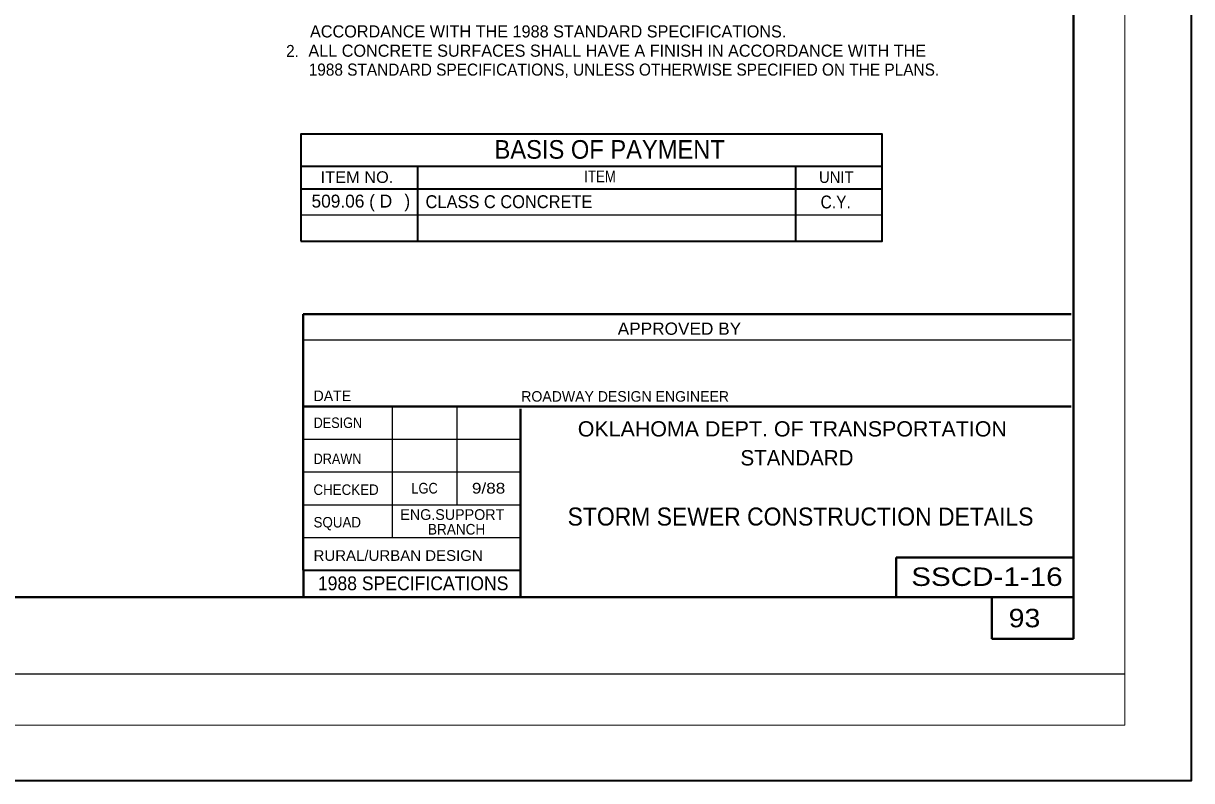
# Model space of a CAD drawing. Extents: x 570 to 607.1, y 62.1 to 89.4.
# Drawn here: x 595.74 to 607.13, y 62.07 to 69.46 of the extents above; entities that cross this region are included whole.
import ezdxf

# ---------------------------------------------------------------- set-up
doc = ezdxf.new("R2010")
doc.units = 0
doc.header["$LTSCALE"] = 0.045
for name, color, linetype, lineweight in [('1', 7, 'Continuous', 13), ('25', 7, 'Continuous', 40), ('26', 7, 'Continuous', 35)]:
    doc.layers.add(name, color=color, linetype=linetype, lineweight=lineweight)
doc.layers.add('60', color=7, linetype='Continuous')

msp = doc.modelspace()

# ---------------------------------------------------------------- linework, layer by layer
at = {"layer": '1'}
for p, q in [((606.48375, 62.60883), (606.48375, 85.60708)), ((570.48642, 62.60883), (606.48375, 62.60883))]:
    msp.add_line(p, q, dxfattribs=at)
at = {"layer": '1', "lineweight": 40}
for p, q in [((605.98375, 63.85875), (605.98375, 84.35725)), ((573.48617, 63.85875), (605.98375, 63.85875))]:
    msp.add_line(p, q, dxfattribs=at)
at = {"layer": '1', "lineweight": 25}
msp.add_line((571.98633, 63.10883), (606.48375, 63.10883), dxfattribs=at)
at = {"layer": '1', "lineweight": 35}
msp.add_lwpolyline([(570.03283, 62.06825), (607.13467, 62.06825), (607.13467, 89.4175), (570.03283, 89.4175)], close=True, dxfattribs=at)
at = {"layer": '25'}
for p, q in [((598.47058, 66.61808), (598.47058, 64.12183)), ((605.9595, 66.61808), (598.47058, 66.61808)), ((598.47058, 65.71942), (605.9595, 65.71942)), ((600.58775, 65.69642), (600.58775, 63.86908)), ((604.25142, 64.24508), (605.98375, 64.24508)), ((604.25142, 63.85875), (604.25142, 64.24508)), ((598.47158, 64.12183), (598.47158, 63.86942)), ((605.18583, 63.45317), (605.18583, 63.85875)), ((605.98375, 63.45317), (605.98375, 63.85875)), ((605.18583, 63.45317), (605.98375, 63.45317))]:
    msp.add_line(p, q, dxfattribs=at)
at = {"layer": '25', "lineweight": 25}
for p, q in [((598.47158, 66.3685), (605.9605, 66.3685)), ((599.33742, 65.72267), (599.33742, 64.4445)), ((599.96933, 65.71942), (599.96933, 64.76083)), ((598.47158, 65.39992), (600.58842, 65.39992)), ((598.47158, 65.08042), (600.58842, 65.08042)), ((598.47158, 64.76083), (600.58633, 64.76083)), ((598.47158, 64.44133), (600.58633, 64.44133))]:
    msp.add_line(p, q, dxfattribs=at)
at = {"layer": '25', "lineweight": 35}
msp.add_line((598.47158, 64.12183), (600.588, 64.12183), dxfattribs=at)
at = {"layer": '26'}
for p, q in [((598.44425, 68.06217), (604.11558, 68.06217)), ((599.58775, 67.33175), (599.58775, 68.05167)), ((603.27275, 67.33175), (603.27275, 68.06225)), ((598.459, 67.84083), (604.11558, 67.84083))]:
    msp.add_line(p, q, dxfattribs=at)
at = {"layer": '26', "lineweight": 25}
for p, q in [((598.45167, 67.59), (604.11558, 67.59)), ((598.459, 67.33183), (604.11558, 67.33183))]:
    msp.add_line(p, q, dxfattribs=at)
at = {"layer": '26'}
msp.add_lwpolyline([(598.4465, 67.33175), (604.11558, 67.33175), (604.11558, 68.37483), (598.4465, 68.37483)], close=True, dxfattribs=at)

# ---------------------------------------------------------------- texts
at = {"layer": '1'}
for s, height, p in [('ACCORDANCE WITH THE 1988 STANDARD SPECIFICATIONS.', 0.1182, (598.53592, 69.31917)), ('ALL CONCRETE SURFACES SHALL HAVE A FINISH IN ACCORDANCE WITH THE ', 0.1182, (598.52033, 69.13117)), ('509.06 ( D ', 0.126, (598.551, 67.65958)), (')', 0.126, (599.45692, 67.66175))]:
    msp.add_text(s, height=height, dxfattribs=at).set_placement(p)
for s, height, width, p in [('2.', 0.1182, 0.95, (598.3025, 69.12783)), ('1988 STANDARD SPECIFICATIONS, UNLESS OTHERWISE SPECIFIED ON THE PLANS.', 0.1182, 0.95, (598.52317, 68.9465)), ('CLASS C CONCRETE', 0.126, 0.95, (599.66283, 67.65383)), ('C.Y.', 0.126, 0.9, (603.51575, 67.65092))]:
    msp.add_text(s, height=height, dxfattribs=dict(at, width=width)).set_placement(p)
at = {"layer": '25'}
for s, height, width, p in [('APPROVED BY', 0.1196, 1.05, (601.53708, 66.41842)), ('DESIGN', 0.1025, 0.9, (598.57142, 65.50875)), ('OKLAHOMA DEPT. OF TRANSPORTATION', 0.1486, 1.05, (601.14767, 65.42608)), ('DRAWN', 0.1025, 0.9, (598.57142, 65.15725)), ('CHECKED', 0.1025, 0.95, (598.56942, 64.85575)), ('LGC', 0.1042, 0.9, (599.52408, 64.86942)), ('9/88', 0.1042, 1.2, (600.115, 64.86942)), ('SQUAD', 0.1025, 0.95, (598.5705, 64.53817)), ('BRANCH', 0.1042, 0.95, (599.68625, 64.46867)), ('RURAL/URBAN DESIGN', 0.1042, 1.05, (598.5705, 64.21267)), ('SSCD-1-16', 0.18, 1.2, (604.39967, 63.96792)), ('1988 SPECIFICATIONS', 0.135, 0.95, (598.61267, 63.92608)), ('93', 0.18, 1.15, (605.35067, 63.56458))]:
    msp.add_text(s, height=height, dxfattribs=dict(at, width=width)).set_placement(p)
for s, height, p in [('DATE', 0.1025, (598.57142, 65.77183)), ('ROADWAY DESIGN ENGINEER', 0.1025, (600.59642, 65.766)), ('STANDARD', 0.1498, (602.7345, 65.14317)), ('ENG.SUPPORT', 0.1042, (599.41683, 64.61233))]:
    msp.add_text(s, height=height, dxfattribs=at).set_placement(p)
at = {"layer": '26'}
for s, height, width, p in [('BASIS OF PAYMENT', 0.1818, 0.95, (600.33592, 68.13592)), ('ITEM NO.', 0.1136, 1.05, (598.63967, 67.89983)), ('ITEM', 0.1136, 0.85, (601.21083, 67.90725)), ('UNIT', 0.1136, 0.95, (603.5005, 67.89983))]:
    msp.add_text(s, height=height, dxfattribs=dict(at, width=width)).set_placement(p)
at = {"layer": '60', "width": 0.95}
msp.add_text('STORM SEWER CONSTRUCTION DETAILS', height=0.1759, dxfattribs=at).set_placement((601.0485, 64.557))

doc.saveas('drawing.dxf')
